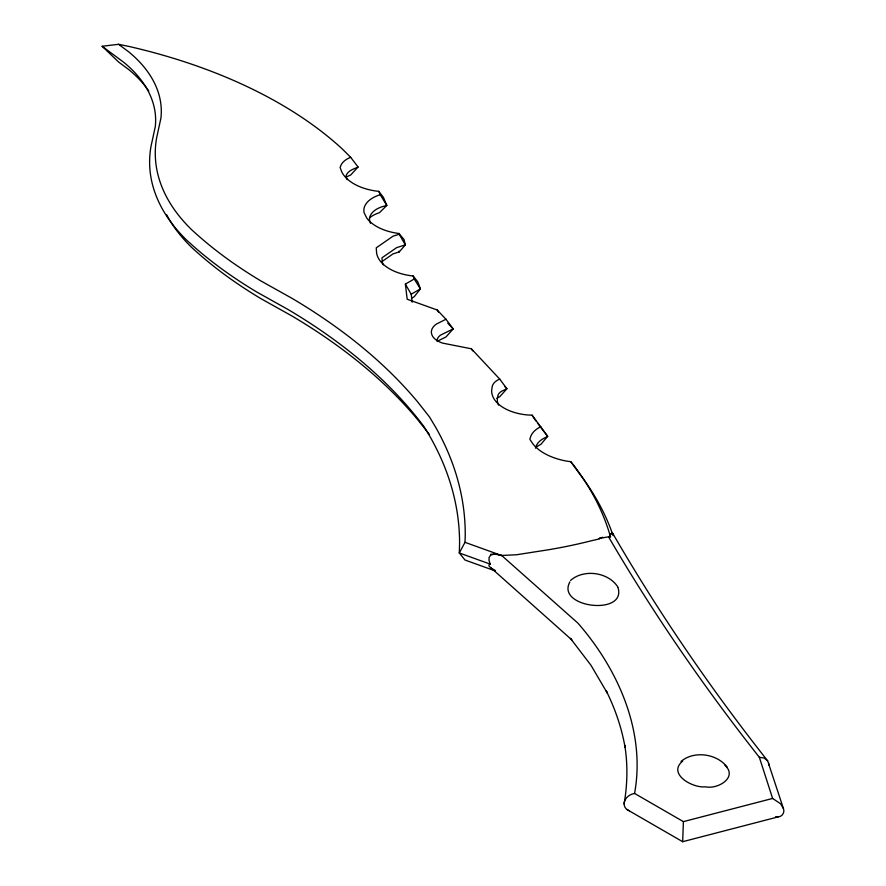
<?xml version="1.0" encoding="UTF-8"?>
<svg xmlns="http://www.w3.org/2000/svg" width="886" height="886" viewBox="0 0 886 886"><rect width="100%" height="100%" fill="white"/><g stroke="black" fill="none" stroke-linecap="round" stroke-linejoin="round"><path stroke-width="1.33" d="M495.451 570.994L465.006 560.03L459.291 552.964L465.006 542.332L465.239 535.055A595.58 343.857 0 0 0 435.757 427.429L429.466 416.896L417.926 402.244A676.516 390.582 0 0 0 291.992 298.327L261.005 280.995A531.611 306.921 0 0 1 194.953 232.719L191.73 229.795A259.709 149.944 0 0 1 156.667 137.673L160.909 118.17A179.271 103.496 0 0 0 128.736 51.853L118.558 44.3L102.145 46.271L118.558 61.998L128.736 69.551A179.271 103.496 0 0 1 148.815 91.092M490.744 554.237L497.234 554.414L501.664 555.467L577.971 623.19C618.107 669.262 645.894 731.448 634.564 793.435L683.394 821.632L682.674 841.7L778.24 816.87C782.283 816.682 784.918 812.44 783.479 808.697L767.686 760.886C710.838 688.843 658.774 612.979 612.813 533.538L612.027 533.117L609.812 534.801L610.532 536.805L608.56 536.85A3990.876 2304.109 0 0 0 759.346 757.286L772.614 798.441L780.566 803.746L783.479 808.697M624.098 803.857C627.487 784.453 627.908 764.563 624.73 745.104L625.073 747.407C621.706 727.794 615.139 708.844 606.334 691.025L607.298 693.085L590.973 665.275L570.44 638.396L571.813 639.869L489.116 566.22L488.994 564.969L490.246 564.116L488.994 560.384L489.116 557.372L490.6 555.267C494.122 553.307 498.209 554.536 501.797 555.588L465.006 542.332M535.698 447.851L536.318 445.824A25.041 14.453 0 0 1 543.107 438.747L547.67 436.366L532.065 415.169L527.469 414.958A42.473 24.52 0 0 1 491.63 390.726L492.14 386.972A18.971 10.953 0 0 1 499.693 379.064L471.363 348.785L442.812 343.159A21.807 12.592 0 0 1 436.233 324.154L445.979 319.259L453.2 328.916L445.979 336.957L437.042 341.365M569.886 581.903C555.588 607.63 626.756 616.268 618.007 587.595M381.833 261.658L393.052 253.872L399.198 251.956L405.356 244.901L404.016 239.519L399.01 233.505A45.496 26.27 0 0 1 366.749 218.034L364.124 212.762A30.722 17.731 0 0 1 379.474 194.964L380.227 194.765L386.828 205.43L379.474 212.662A30.722 17.731 0 0 0 369.407 217.934M118.558 44.3L129.832 46.637A445.835 257.405 0 0 1 342.062 148.748L350.668 157.309L358.066 167.011L350.668 175.007L348.397 176.015A24.155 13.943 0 0 0 346.083 177.344M570.584 580.419C583.83 568.679 608.328 572.112 617.874 587.019M681.035 761.406C694.148 750.353 717.162 753.621 727.284 767.32M682.696 761.085C667.025 773.832 692.719 788.396 705.367 786.79C717.339 789.703 738.282 777.565 724.958 765.238M445.979 319.259L437.175 309.989L407.183 299.235L405.378 284.107L414.238 278.99L413.131 275.945L410.384 275.657A44.965 25.96 0 0 1 376.639 253.352L376.229 247.847L393.052 236.174L399.198 234.258L405.356 244.901L396.706 247.604L381.977 257.815L382.276 261.835A39.294 22.693 0 0 0 383.217 264.848M412.145 302.192L411.193 294.218L420.396 288.902L417.882 281.969L413.131 275.945M412.023 297.973L414.238 296.688L420.396 288.902L414.238 278.99M540.848 426.675L539.12 427.573A30.7 17.72 0 0 0 530.792 436.255L529.85 439.334L532.619 443.509A55.109 31.818 0 0 0 566.896 461.152L570.839 461.728L573.729 465.383A506.714 292.546 0 0 1 609.812 534.513L610.532 536.805M350.668 157.309L348.397 158.317A24.155 13.943 0 0 0 341.287 164.563L340.091 167.376L341.619 171.596A47.578 27.466 0 0 0 376.351 191.088L378.776 191.332L383.394 197.345L386.828 205.43L382.265 206.671A25.029 14.453 0 0 0 370.503 223.272M358.066 167.011L352.13 169.625A18.495 10.676 0 0 0 346.692 174.409L345.894 176.281L347.09 179.592M602.668 537.237L599.102 538.455L610.354 536.506M683.394 821.632L772.614 798.441M599.667 538.843L590.873 540.881A548.888 523.117 -69.3 0 1 538.5 551.313L516.516 554.769L501.664 555.467M775.527 816.826L778.24 816.87M759.291 757.308L764.142 758.006L767.686 760.886M398.966 233.494L399.198 234.258M398.966 251.192L399.198 251.956M490.246 564.116L459.291 552.964L459.579 543.893A590.176 340.733 0 0 0 424.206 426.952A671.079 387.448 0 0 0 287.95 309.447L256.94 292.114A537.171 310.133 0 0 1 190.202 243.34L186.857 240.316A265.368 153.212 0 0 1 151.041 146.179L155.26 126.809A173.612 100.229 0 0 0 124.095 62.585L102.145 46.271M493.103 569.355L495.263 570.473M627.166 809.649L682.674 841.7M611.152 534.103L610.011 533.881L610.177 535.41M490.6 567.782L493.347 569.565M447.762 323.191L453.2 328.916L440.641 335.063A16.125 9.314 0 0 0 437.23 339.504M505.042 386.761L506.903 388.755L499.693 396.762A18.971 10.953 0 0 0 496.747 398.346M429.466 434.594L417.926 419.942A676.516 390.582 0 0 0 291.992 316.014L261.005 298.693A531.611 306.921 0 0 1 194.953 250.406L191.73 247.493A259.709 149.944 0 0 1 166.59 214.656M537.459 422.976L547.67 436.366L540.848 444.373L539.12 445.27A30.7 17.72 0 0 0 535.399 447.851M499.693 379.064L506.903 388.755L502.351 390.87A13.312 7.686 0 0 0 497.899 395.533L497.301 399.575A36.802 21.253 0 0 0 498.552 405.079M532.065 415.169L535.886 420.916M570.839 461.728L578.901 472.914A512.363 295.813 0 0 1 613.101 535.62M437.175 309.989L438.592 312.171M471.363 348.785L472.67 350.834M405.378 284.107L411.193 294.218M378.776 191.332L380.227 194.765M612.813 533.538L613.3 534.779M768.649 762.924L768.982 765.183M629.337 810.723A10.831 8.561 -24.2 0 1 624.464 801.52A10.831 8.561 -24.2 0 1 634.564 793.446"/></g></svg>
